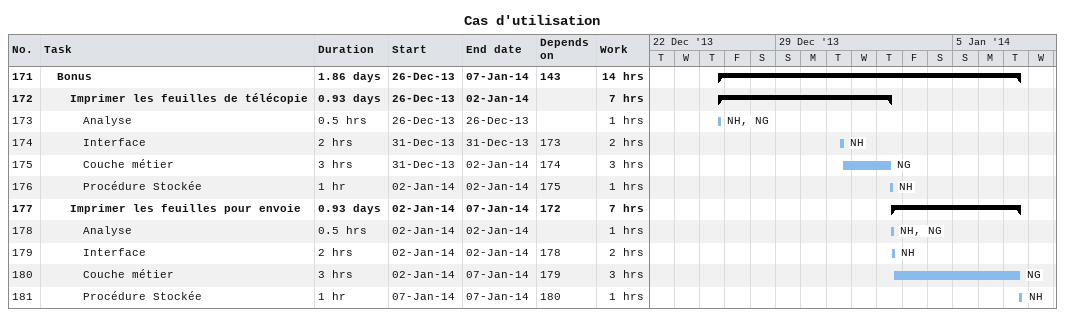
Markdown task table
Cas d'utilisation

| ID | Level | Task | Duration | Start | Finish | Predecessors | Resources | Work (h) |
|---|---|---|---|---|---|---|---|---|
| 171 | 2 | **Bonus** | 1.86d | 2013-12-26 | 2014-01-07 | 143 |  | 14 |
| 172 | 3 | **Imprimer les feuilles de télécopie** | 0.93d | 2013-12-26 | 2014-01-02 |  |  | 7 |
| 173 | 4 | Analyse | 0.5h | 2013-12-26 | 2013-12-26 |  | NH, NG | 1 |
| 174 | 4 | Interface | 2h | 2013-12-31 | 2013-12-31 | 173 | NH | 2 |
| 175 | 4 | Couche métier | 3h | 2013-12-31 | 2014-01-02 | 174 | NG | 3 |
| 176 | 4 | Procédure Stockée | 1h | 2014-01-02 | 2014-01-02 | 175 | NH | 1 |
| 177 | 3 | **Imprimer les feuilles pour envoie** | 0.93d | 2014-01-02 | 2014-01-07 | 172 |  | 7 |
| 178 | 4 | Analyse | 0.5h | 2014-01-02 | 2014-01-02 |  | NH, NG | 1 |
| 179 | 4 | Interface | 2h | 2014-01-02 | 2014-01-02 | 178 | NH | 2 |
| 180 | 4 | Couche métier | 3h | 2014-01-02 | 2014-01-07 | 179 | NG | 3 |
| 181 | 4 | Procédure Stockée | 1h | 2014-01-07 | 2014-01-07 | 180 | NH | 1 |
